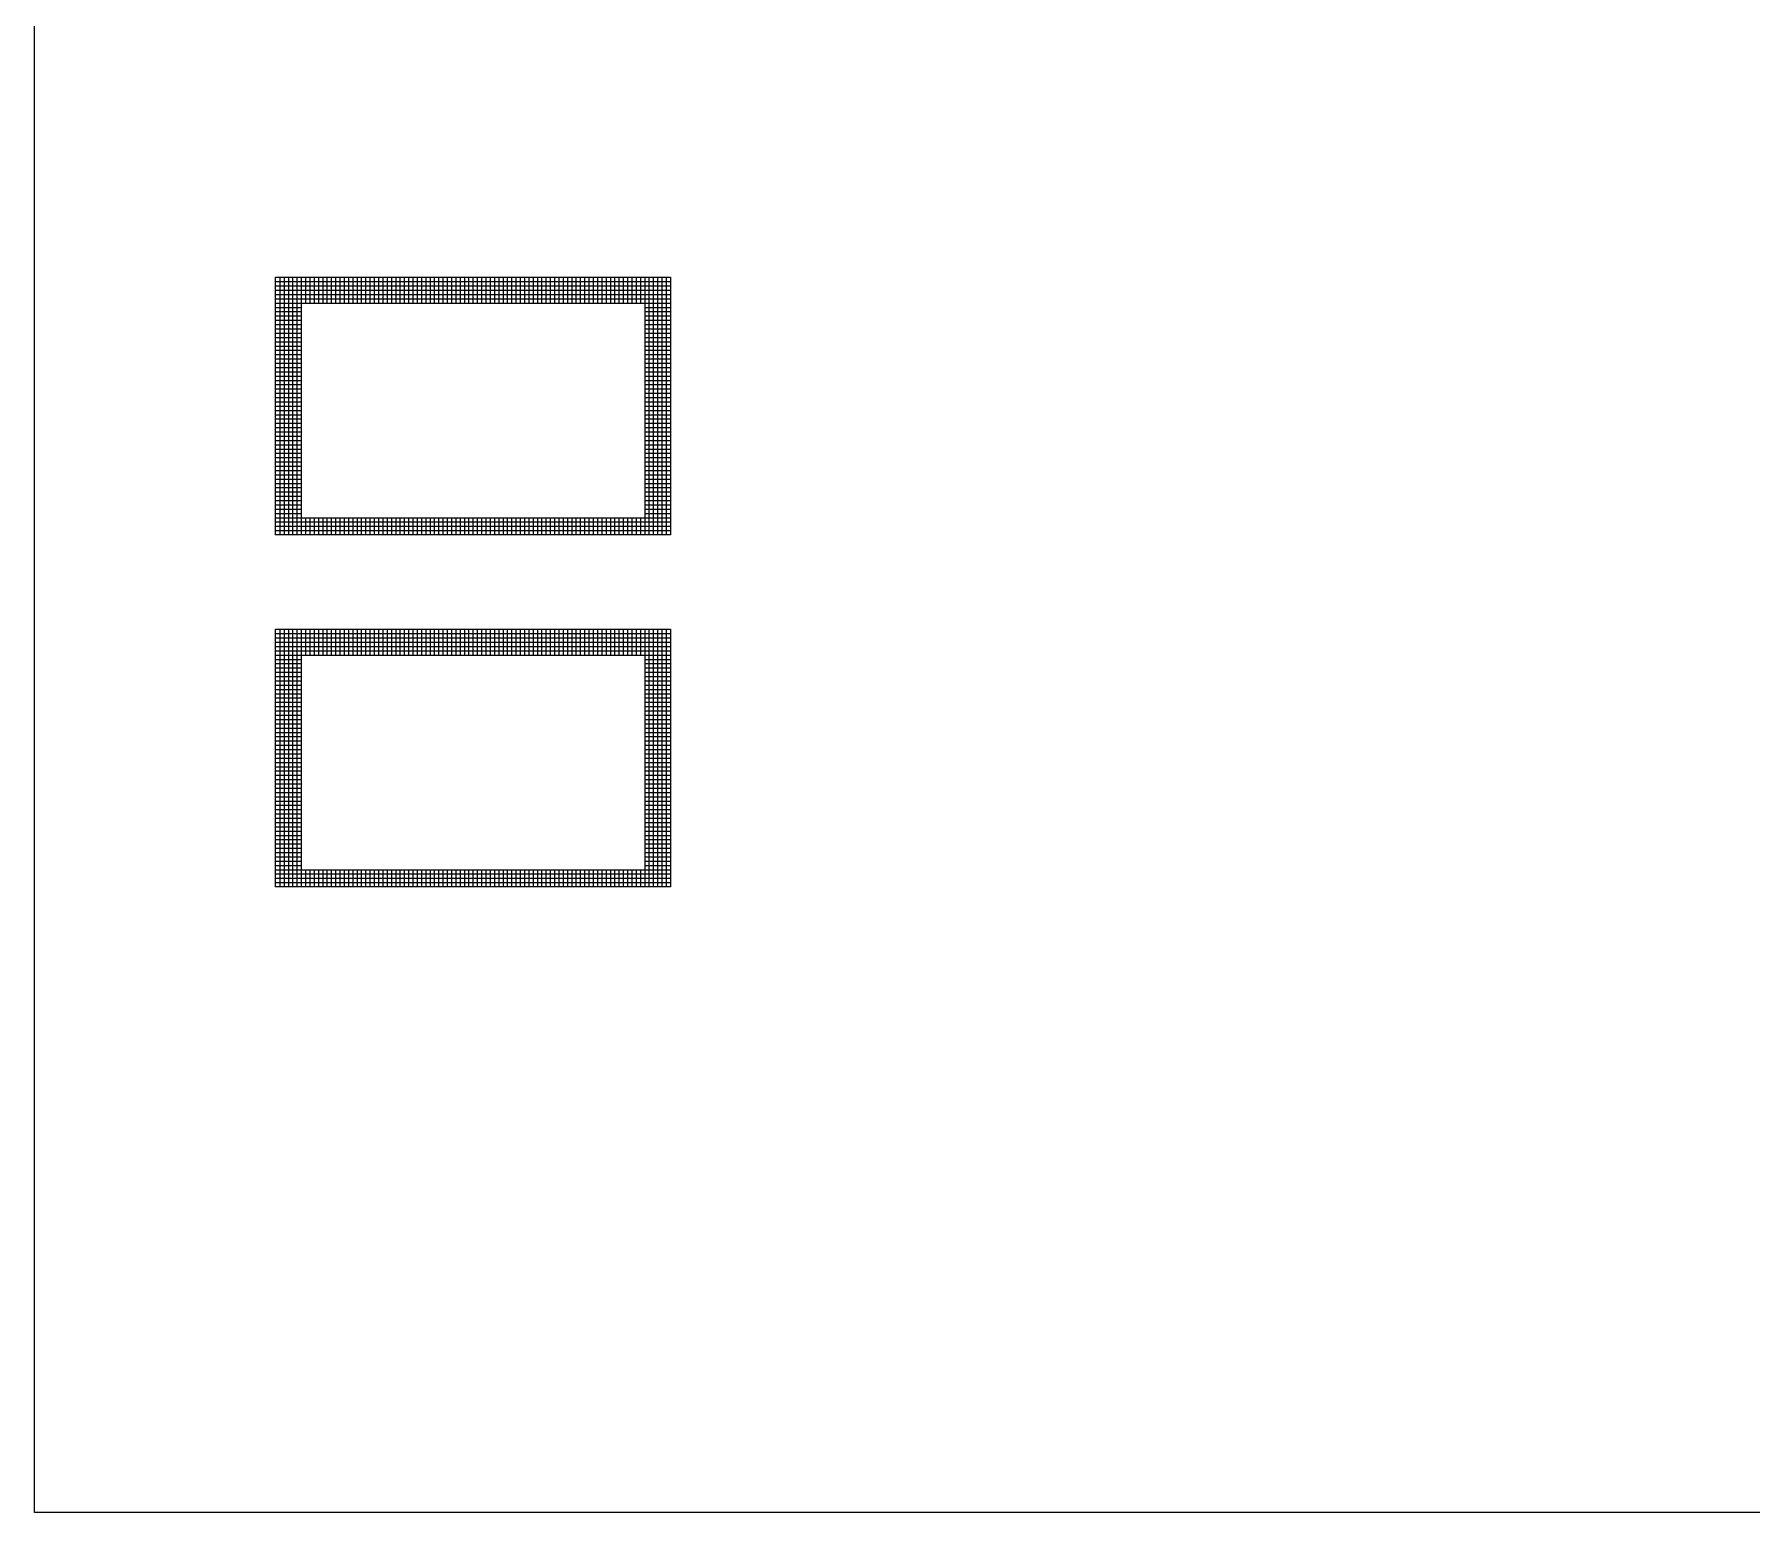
# Model space of a CAD drawing. Header units: millimetres. Extents: x 43.3 to 83.3, y 94.2 to 164.2.
# Drawn here: x 43.29 to 63.29, y 94.21 to 111.43 of the extents above; entities that cross this region are included whole.
import ezdxf

# ---------------------------------------------------------------- set-up
doc = ezdxf.new("R2010")
doc.units = ezdxf.units.MM
doc.layers.add('Adhesion Layer', color=52, linetype='Continuous')

msp = doc.modelspace()

# ---------------------------------------------------------------- linework, layer by layer
at = {"layer": 'Adhesion Layer', "linetype": 'Continuous', "lineweight": 0}
for p, q in [((43.292, 94.211), (43.292, 164.211)), ((83.292, 94.211), (43.292, 94.211))]:
    msp.add_line(p, q, dxfattribs=at)
at = {"layer": 'Adhesion Layer'}
for p, q in [((46.1, 105.6), (46.1, 108.6)), ((46.1, 108.6), (50.7, 108.6)), ((46.1, 108.55), (50.7, 108.55)), ((46.1, 108.5), (50.7, 108.5)), ((46.1, 108.45), (50.7, 108.45)), ((46.15, 108.6), (46.15, 105.6)), ((46.2, 108.6), (46.2, 105.6)), ((46.25, 108.6), (46.25, 105.6)), ((46.3, 108.6), (46.3, 105.6)), ((46.35, 108.6), (46.35, 105.6)), ((46.4, 108.6), (46.4, 105.6)), ((46.45, 108.6), (46.45, 108.3)), ((46.5, 108.6), (46.5, 108.3)), ((46.55, 108.6), (46.55, 108.3)), ((46.6, 108.6), (46.6, 108.3)), ((46.65, 108.6), (46.65, 108.3)), ((46.7, 108.6), (46.7, 108.3)), ((46.75, 108.6), (46.75, 108.3)), ((46.8, 108.6), (46.8, 108.3)), ((46.85, 108.6), (46.85, 108.3)), ((46.9, 108.6), (46.9, 108.3)), ((46.95, 108.6), (46.95, 108.3)), ((47, 108.6), (47, 108.3)), ((47.05, 108.6), (47.05, 108.3)), ((47.1, 108.6), (47.1, 108.3)), ((47.15, 108.6), (47.15, 108.3)), ((47.2, 108.6), (47.2, 108.3)), ((47.25, 108.6), (47.25, 108.3)), ((47.3, 108.6), (47.3, 108.3)), ((47.35, 108.6), (47.35, 108.3)), ((47.4, 108.6), (47.4, 108.3)), ((47.45, 108.6), (47.45, 108.3)), ((47.5, 108.6), (47.5, 108.3)), ((47.55, 108.6), (47.55, 108.3)), ((47.6, 108.6), (47.6, 108.3)), ((47.65, 108.6), (47.65, 108.3)), ((47.7, 108.6), (47.7, 108.3)), ((47.75, 108.6), (47.75, 108.3)), ((47.8, 108.6), (47.8, 108.3)), ((47.85, 108.6), (47.85, 108.3)), ((47.9, 108.6), (47.9, 108.3)), ((47.95, 108.6), (47.95, 108.3)), ((48, 108.6), (48, 108.3)), ((48.05, 108.6), (48.05, 108.3)), ((48.1, 108.6), (48.1, 108.3)), ((48.15, 108.6), (48.15, 108.3)), ((48.2, 108.6), (48.2, 108.3)), ((48.25, 108.6), (48.25, 108.3)), ((48.3, 108.6), (48.3, 108.3)), ((48.35, 108.6), (48.35, 108.3)), ((48.4, 108.6), (48.4, 108.3)), ((48.45, 108.6), (48.45, 108.3)), ((48.5, 108.6), (48.5, 108.3)), ((48.55, 108.6), (48.55, 108.3)), ((48.6, 108.6), (48.6, 108.3)), ((48.65, 108.6), (48.65, 108.3)), ((48.7, 108.6), (48.7, 108.3)), ((48.75, 108.6), (48.75, 108.3)), ((48.8, 108.6), (48.8, 108.3)), ((48.85, 108.6), (48.85, 108.3)), ((48.9, 108.6), (48.9, 108.3)), ((48.95, 108.6), (48.95, 108.3)), ((49, 108.6), (49, 108.3)), ((49.05, 108.6), (49.05, 108.3)), ((49.1, 108.6), (49.1, 108.3)), ((49.15, 108.6), (49.15, 108.3)), ((49.2, 108.6), (49.2, 108.3)), ((49.25, 108.6), (49.25, 108.3)), ((49.3, 108.6), (49.3, 108.3)), ((49.35, 108.6), (49.35, 108.3)), ((49.4, 108.6), (49.4, 108.3)), ((49.45, 108.6), (49.45, 108.3)), ((49.5, 108.6), (49.5, 108.3)), ((49.55, 108.6), (49.55, 108.3)), ((49.6, 108.6), (49.6, 108.3)), ((49.65, 108.6), (49.65, 108.3)), ((49.7, 108.6), (49.7, 108.3)), ((49.75, 108.6), (49.75, 108.3)), ((49.8, 108.6), (49.8, 108.3)), ((49.85, 108.6), (49.85, 108.3)), ((49.9, 108.6), (49.9, 108.3)), ((49.95, 108.6), (49.95, 108.3)), ((50, 108.6), (50, 108.3)), ((50.05, 108.6), (50.05, 108.3)), ((50.1, 108.6), (50.1, 108.3)), ((50.15, 108.6), (50.15, 108.3)), ((50.2, 108.6), (50.2, 108.3)), ((50.25, 108.6), (50.25, 108.3)), ((50.3, 108.6), (50.3, 108.3)), ((50.35, 108.6), (50.35, 108.3)), ((50.4, 108.6), (50.4, 105.6)), ((50.45, 108.6), (50.45, 105.6)), ((50.5, 108.6), (50.5, 105.6)), ((50.55, 108.6), (50.55, 105.6)), ((50.6, 108.6), (50.6, 105.6)), ((50.65, 108.6), (50.65, 105.6)), ((50.7, 108.6), (50.7, 105.6)), ((46.1, 108.4), (50.7, 108.4)), ((46.1, 108.35), (50.7, 108.35)), ((46.1, 108.3), (50.7, 108.3)), ((46.1, 108.25), (46.4, 108.25)), ((50.4, 108.25), (50.7, 108.25)), ((46.1, 108.2), (46.4, 108.2)), ((46.1, 108.15), (46.4, 108.15)), ((46.1, 108.1), (46.4, 108.1)), ((46.1, 108.05), (46.4, 108.05)), ((50.4, 108.2), (50.7, 108.2)), ((50.4, 108.15), (50.7, 108.15)), ((50.4, 108.1), (50.7, 108.1)), ((50.4, 108.05), (50.7, 108.05)), ((46.1, 108), (46.4, 108)), ((46.1, 107.95), (46.4, 107.95)), ((46.1, 107.9), (46.4, 107.9)), ((46.1, 107.85), (46.4, 107.85)), ((50.4, 108), (50.7, 108)), ((50.4, 107.95), (50.7, 107.95)), ((50.4, 107.9), (50.7, 107.9)), ((50.4, 107.85), (50.7, 107.85)), ((46.1, 107.8), (46.4, 107.8)), ((46.1, 107.75), (46.4, 107.75)), ((46.1, 107.7), (46.4, 107.7)), ((46.1, 107.65), (46.4, 107.65)), ((50.4, 107.8), (50.7, 107.8)), ((50.4, 107.75), (50.7, 107.75)), ((50.4, 107.7), (50.7, 107.7)), ((50.4, 107.65), (50.7, 107.65)), ((46.1, 107.6), (46.4, 107.6)), ((46.1, 107.55), (46.4, 107.55)), ((46.1, 107.5), (46.4, 107.5)), ((46.1, 107.45), (46.4, 107.45)), ((50.4, 107.6), (50.7, 107.6)), ((50.4, 107.55), (50.7, 107.55)), ((50.4, 107.5), (50.7, 107.5)), ((50.4, 107.45), (50.7, 107.45)), ((46.1, 107.4), (46.4, 107.4)), ((46.1, 107.35), (46.4, 107.35)), ((46.1, 107.3), (46.4, 107.3)), ((46.1, 107.25), (46.4, 107.25)), ((50.4, 107.4), (50.7, 107.4)), ((50.4, 107.35), (50.7, 107.35)), ((50.4, 107.3), (50.7, 107.3)), ((50.4, 107.25), (50.7, 107.25)), ((46.1, 107.2), (46.4, 107.2)), ((46.1, 107.15), (46.4, 107.15)), ((46.1, 107.1), (46.4, 107.1)), ((46.1, 107.05), (46.4, 107.05)), ((50.4, 107.2), (50.7, 107.2)), ((50.4, 107.15), (50.7, 107.15)), ((50.4, 107.1), (50.7, 107.1)), ((50.4, 107.05), (50.7, 107.05)), ((46.1, 107), (46.4, 107)), ((46.1, 106.95), (46.4, 106.95)), ((46.1, 106.9), (46.4, 106.9)), ((46.1, 106.85), (46.4, 106.85)), ((50.4, 107), (50.7, 107)), ((50.4, 106.95), (50.7, 106.95)), ((50.4, 106.9), (50.7, 106.9)), ((50.4, 106.85), (50.7, 106.85)), ((46.1, 106.8), (46.4, 106.8)), ((46.1, 106.75), (46.4, 106.75)), ((46.1, 106.7), (46.4, 106.7)), ((46.1, 106.65), (46.4, 106.65)), ((50.4, 106.8), (50.7, 106.8)), ((50.4, 106.75), (50.7, 106.75)), ((50.4, 106.7), (50.7, 106.7)), ((50.4, 106.65), (50.7, 106.65)), ((46.1, 106.6), (46.4, 106.6)), ((46.1, 106.55), (46.4, 106.55)), ((46.1, 106.5), (46.4, 106.5)), ((46.1, 106.45), (46.4, 106.45)), ((50.4, 106.6), (50.7, 106.6)), ((50.4, 106.55), (50.7, 106.55)), ((50.4, 106.5), (50.7, 106.5)), ((50.4, 106.45), (50.7, 106.45)), ((46.1, 106.4), (46.4, 106.4)), ((46.1, 106.35), (46.4, 106.35)), ((46.1, 106.3), (46.4, 106.3)), ((46.1, 106.25), (46.4, 106.25)), ((50.4, 106.4), (50.7, 106.4)), ((50.4, 106.35), (50.7, 106.35)), ((50.4, 106.3), (50.7, 106.3)), ((50.4, 106.25), (50.7, 106.25)), ((46.1, 106.2), (46.4, 106.2)), ((46.1, 106.15), (46.4, 106.15)), ((46.1, 106.1), (46.4, 106.1)), ((46.1, 106.05), (46.4, 106.05)), ((50.4, 106.2), (50.7, 106.2)), ((50.4, 106.15), (50.7, 106.15)), ((50.4, 106.1), (50.7, 106.1)), ((50.4, 106.05), (50.7, 106.05)), ((46.1, 106), (46.4, 106)), ((46.1, 105.95), (46.4, 105.95)), ((46.1, 105.9), (46.4, 105.9)), ((46.1, 105.85), (46.4, 105.85)), ((50.4, 106), (50.7, 106)), ((50.4, 105.95), (50.7, 105.95)), ((50.4, 105.9), (50.7, 105.9)), ((50.4, 105.85), (50.7, 105.85)), ((46.1, 105.8), (50.7, 105.8)), ((46.1, 105.75), (50.7, 105.75)), ((46.1, 105.7), (50.7, 105.7)), ((46.1, 105.65), (50.7, 105.65)), ((46.45, 105.8), (46.45, 105.6)), ((46.5, 105.8), (46.5, 105.6)), ((46.55, 105.8), (46.55, 105.6)), ((46.6, 105.8), (46.6, 105.6)), ((46.65, 105.8), (46.65, 105.6)), ((46.7, 105.8), (46.7, 105.6)), ((46.75, 105.8), (46.75, 105.6)), ((46.8, 105.8), (46.8, 105.6)), ((46.85, 105.8), (46.85, 105.6)), ((46.9, 105.8), (46.9, 105.6)), ((46.95, 105.8), (46.95, 105.6)), ((47, 105.8), (47, 105.6)), ((47.05, 105.8), (47.05, 105.6)), ((47.1, 105.8), (47.1, 105.6)), ((47.15, 105.8), (47.15, 105.6)), ((47.2, 105.8), (47.2, 105.6)), ((47.25, 105.8), (47.25, 105.6)), ((47.3, 105.8), (47.3, 105.6)), ((47.35, 105.8), (47.35, 105.6)), ((47.4, 105.8), (47.4, 105.6)), ((47.45, 105.8), (47.45, 105.6)), ((47.5, 105.8), (47.5, 105.6)), ((47.55, 105.8), (47.55, 105.6)), ((47.6, 105.8), (47.6, 105.6)), ((47.65, 105.8), (47.65, 105.6)), ((47.7, 105.8), (47.7, 105.6)), ((47.75, 105.8), (47.75, 105.6)), ((47.8, 105.8), (47.8, 105.6)), ((47.85, 105.8), (47.85, 105.6)), ((47.9, 105.8), (47.9, 105.6)), ((47.95, 105.8), (47.95, 105.6)), ((48, 105.8), (48, 105.6)), ((48.05, 105.8), (48.05, 105.6)), ((48.1, 105.8), (48.1, 105.6)), ((48.15, 105.8), (48.15, 105.6)), ((48.2, 105.8), (48.2, 105.6)), ((48.25, 105.8), (48.25, 105.6)), ((48.3, 105.8), (48.3, 105.6)), ((48.35, 105.8), (48.35, 105.6)), ((48.4, 105.8), (48.4, 105.6)), ((48.45, 105.8), (48.45, 105.6)), ((48.5, 105.8), (48.5, 105.6)), ((48.55, 105.8), (48.55, 105.6)), ((48.6, 105.8), (48.6, 105.6)), ((48.65, 105.8), (48.65, 105.6)), ((48.7, 105.8), (48.7, 105.6)), ((48.75, 105.8), (48.75, 105.6)), ((48.8, 105.8), (48.8, 105.6)), ((48.85, 105.8), (48.85, 105.6)), ((48.9, 105.8), (48.9, 105.6)), ((48.95, 105.8), (48.95, 105.6)), ((49, 105.8), (49, 105.6)), ((49.05, 105.8), (49.05, 105.6)), ((49.1, 105.8), (49.1, 105.6)), ((49.15, 105.8), (49.15, 105.6)), ((49.2, 105.8), (49.2, 105.6)), ((49.25, 105.8), (49.25, 105.6)), ((49.3, 105.8), (49.3, 105.6)), ((49.35, 105.8), (49.35, 105.6)), ((49.4, 105.8), (49.4, 105.6)), ((49.45, 105.8), (49.45, 105.6)), ((49.5, 105.8), (49.5, 105.6)), ((49.55, 105.8), (49.55, 105.6)), ((49.6, 105.8), (49.6, 105.6)), ((49.65, 105.8), (49.65, 105.6)), ((49.7, 105.8), (49.7, 105.6)), ((49.75, 105.8), (49.75, 105.6)), ((49.8, 105.8), (49.8, 105.6)), ((49.85, 105.8), (49.85, 105.6)), ((49.9, 105.8), (49.9, 105.6)), ((49.95, 105.8), (49.95, 105.6)), ((50, 105.8), (50, 105.6)), ((50.05, 105.8), (50.05, 105.6)), ((50.1, 105.8), (50.1, 105.6)), ((50.15, 105.8), (50.15, 105.6)), ((50.2, 105.8), (50.2, 105.6)), ((50.25, 105.8), (50.25, 105.6)), ((50.3, 105.8), (50.3, 105.6)), ((50.35, 105.8), (50.35, 105.6)), ((50.7, 105.6), (46.1, 105.6)), ((46.1, 101.5), (46.1, 104.5)), ((46.1, 104.5), (50.7, 104.5)), ((46.1, 104.45), (50.7, 104.45)), ((46.15, 104.5), (46.15, 101.5)), ((46.2, 104.5), (46.2, 101.5)), ((46.25, 104.5), (46.25, 101.5)), ((46.3, 104.5), (46.3, 101.5)), ((46.35, 104.5), (46.35, 101.5)), ((46.4, 104.5), (46.4, 101.5)), ((46.45, 104.5), (46.45, 104.2)), ((46.5, 104.5), (46.5, 104.2)), ((46.55, 104.5), (46.55, 104.2)), ((46.6, 104.5), (46.6, 104.2)), ((46.65, 104.5), (46.65, 104.2)), ((46.7, 104.5), (46.7, 104.2)), ((46.75, 104.5), (46.75, 104.2)), ((46.8, 104.5), (46.8, 104.2)), ((46.85, 104.5), (46.85, 104.2)), ((46.9, 104.5), (46.9, 104.2)), ((46.95, 104.5), (46.95, 104.2)), ((47, 104.5), (47, 104.2)), ((47.05, 104.5), (47.05, 104.2)), ((47.1, 104.5), (47.1, 104.2)), ((47.15, 104.5), (47.15, 104.2)), ((47.2, 104.5), (47.2, 104.2)), ((47.25, 104.5), (47.25, 104.2)), ((47.3, 104.5), (47.3, 104.2)), ((47.35, 104.5), (47.35, 104.2)), ((47.4, 104.5), (47.4, 104.2)), ((47.45, 104.5), (47.45, 104.2)), ((47.5, 104.5), (47.5, 104.2)), ((47.55, 104.5), (47.55, 104.2)), ((47.6, 104.5), (47.6, 104.2)), ((47.65, 104.5), (47.65, 104.2)), ((47.7, 104.5), (47.7, 104.2)), ((47.75, 104.5), (47.75, 104.2)), ((47.8, 104.5), (47.8, 104.2)), ((47.85, 104.5), (47.85, 104.2)), ((47.9, 104.5), (47.9, 104.2)), ((47.95, 104.5), (47.95, 104.2)), ((48, 104.5), (48, 104.2)), ((48.05, 104.5), (48.05, 104.2)), ((48.1, 104.5), (48.1, 104.2)), ((48.15, 104.5), (48.15, 104.2)), ((48.2, 104.5), (48.2, 104.2)), ((48.25, 104.5), (48.25, 104.2)), ((48.3, 104.5), (48.3, 104.2)), ((48.35, 104.5), (48.35, 104.2)), ((48.4, 104.5), (48.4, 104.2)), ((48.45, 104.5), (48.45, 104.2)), ((48.5, 104.5), (48.5, 104.2)), ((48.55, 104.5), (48.55, 104.2)), ((48.6, 104.5), (48.6, 104.2)), ((48.65, 104.5), (48.65, 104.2)), ((48.7, 104.5), (48.7, 104.2)), ((48.75, 104.5), (48.75, 104.2)), ((48.8, 104.5), (48.8, 104.2)), ((48.85, 104.5), (48.85, 104.2)), ((48.9, 104.5), (48.9, 104.2)), ((48.95, 104.5), (48.95, 104.2)), ((49, 104.5), (49, 104.2)), ((49.05, 104.5), (49.05, 104.2)), ((49.1, 104.5), (49.1, 104.2)), ((49.15, 104.5), (49.15, 104.2)), ((49.2, 104.5), (49.2, 104.2)), ((49.25, 104.5), (49.25, 104.2)), ((49.3, 104.5), (49.3, 104.2)), ((49.35, 104.5), (49.35, 104.2)), ((49.4, 104.5), (49.4, 104.2)), ((49.45, 104.5), (49.45, 104.2)), ((49.5, 104.5), (49.5, 104.2)), ((49.55, 104.5), (49.55, 104.2)), ((49.6, 104.5), (49.6, 104.2)), ((49.65, 104.5), (49.65, 104.2)), ((49.7, 104.5), (49.7, 104.2)), ((49.75, 104.5), (49.75, 104.2)), ((49.8, 104.5), (49.8, 104.2)), ((49.85, 104.5), (49.85, 104.2)), ((49.9, 104.5), (49.9, 104.2)), ((49.95, 104.5), (49.95, 104.2)), ((50, 104.5), (50, 104.2)), ((50.05, 104.5), (50.05, 104.2)), ((50.1, 104.5), (50.1, 104.2)), ((50.15, 104.5), (50.15, 104.2)), ((50.2, 104.5), (50.2, 104.2)), ((50.25, 104.5), (50.25, 104.2)), ((50.3, 104.5), (50.3, 104.2)), ((50.35, 104.5), (50.35, 104.2)), ((50.4, 104.5), (50.4, 101.5)), ((50.45, 104.5), (50.45, 101.5)), ((50.5, 104.5), (50.5, 101.5)), ((50.55, 104.5), (50.55, 101.5)), ((50.6, 104.5), (50.6, 101.5)), ((50.65, 104.5), (50.65, 101.5)), ((50.7, 104.5), (50.7, 101.5)), ((46.1, 104.4), (50.7, 104.4)), ((46.1, 104.35), (50.7, 104.35)), ((46.1, 104.3), (50.7, 104.3)), ((46.1, 104.25), (50.7, 104.25)), ((46.1, 104.2), (50.7, 104.2)), ((46.1, 104.15), (46.4, 104.15)), ((46.1, 104.1), (46.4, 104.1)), ((46.1, 104.05), (46.4, 104.05)), ((50.4, 104.15), (50.7, 104.15)), ((50.4, 104.1), (50.7, 104.1)), ((50.4, 104.05), (50.7, 104.05)), ((46.1, 104), (46.4, 104)), ((46.1, 103.95), (46.4, 103.95)), ((46.1, 103.9), (46.4, 103.9)), ((46.1, 103.85), (46.4, 103.85)), ((50.4, 104), (50.7, 104)), ((50.4, 103.95), (50.7, 103.95)), ((50.4, 103.9), (50.7, 103.9)), ((50.4, 103.85), (50.7, 103.85)), ((46.1, 103.8), (46.4, 103.8)), ((46.1, 103.75), (46.4, 103.75)), ((46.1, 103.7), (46.4, 103.7)), ((46.1, 103.65), (46.4, 103.65)), ((50.4, 103.8), (50.7, 103.8)), ((50.4, 103.75), (50.7, 103.75)), ((50.4, 103.7), (50.7, 103.7)), ((50.4, 103.65), (50.7, 103.65)), ((46.1, 103.6), (46.4, 103.6)), ((46.1, 103.55), (46.4, 103.55)), ((46.1, 103.5), (46.4, 103.5)), ((46.1, 103.45), (46.4, 103.45)), ((50.4, 103.6), (50.7, 103.6)), ((50.4, 103.55), (50.7, 103.55)), ((50.4, 103.5), (50.7, 103.5)), ((50.4, 103.45), (50.7, 103.45)), ((46.1, 103.4), (46.4, 103.4)), ((46.1, 103.35), (46.4, 103.35)), ((46.1, 103.3), (46.4, 103.3)), ((46.1, 103.25), (46.4, 103.25)), ((50.4, 103.4), (50.7, 103.4)), ((50.4, 103.35), (50.7, 103.35)), ((50.4, 103.3), (50.7, 103.3)), ((50.4, 103.25), (50.7, 103.25)), ((46.1, 103.2), (46.4, 103.2)), ((46.1, 103.15), (46.4, 103.15)), ((46.1, 103.1), (46.4, 103.1)), ((46.1, 103.05), (46.4, 103.05)), ((50.4, 103.2), (50.7, 103.2)), ((50.4, 103.15), (50.7, 103.15)), ((50.4, 103.1), (50.7, 103.1)), ((50.4, 103.05), (50.7, 103.05)), ((46.1, 103), (46.4, 103)), ((46.1, 102.95), (46.4, 102.95)), ((46.1, 102.9), (46.4, 102.9)), ((46.1, 102.85), (46.4, 102.85)), ((50.4, 103), (50.7, 103)), ((50.4, 102.95), (50.7, 102.95)), ((50.4, 102.9), (50.7, 102.9)), ((50.4, 102.85), (50.7, 102.85)), ((46.1, 102.8), (46.4, 102.8)), ((46.1, 102.75), (46.4, 102.75)), ((46.1, 102.7), (46.4, 102.7)), ((46.1, 102.65), (46.4, 102.65)), ((50.4, 102.8), (50.7, 102.8)), ((50.4, 102.75), (50.7, 102.75)), ((50.4, 102.7), (50.7, 102.7)), ((50.4, 102.65), (50.7, 102.65)), ((46.1, 102.6), (46.4, 102.6)), ((46.1, 102.55), (46.4, 102.55)), ((46.1, 102.5), (46.4, 102.5)), ((46.1, 102.45), (46.4, 102.45)), ((50.4, 102.6), (50.7, 102.6)), ((50.4, 102.55), (50.7, 102.55)), ((50.4, 102.5), (50.7, 102.5)), ((50.4, 102.45), (50.7, 102.45)), ((46.1, 102.4), (46.4, 102.4)), ((46.1, 102.35), (46.4, 102.35)), ((46.1, 102.3), (46.4, 102.3)), ((46.1, 102.25), (46.4, 102.25)), ((50.4, 102.4), (50.7, 102.4)), ((50.4, 102.35), (50.7, 102.35)), ((50.4, 102.3), (50.7, 102.3)), ((50.4, 102.25), (50.7, 102.25)), ((46.1, 102.2), (46.4, 102.2)), ((46.1, 102.15), (46.4, 102.15)), ((46.1, 102.1), (46.4, 102.1)), ((46.1, 102.05), (46.4, 102.05)), ((50.4, 102.2), (50.7, 102.2)), ((50.4, 102.15), (50.7, 102.15)), ((50.4, 102.1), (50.7, 102.1)), ((50.4, 102.05), (50.7, 102.05)), ((46.1, 102), (46.4, 102)), ((46.1, 101.95), (46.4, 101.95)), ((46.1, 101.9), (46.4, 101.9)), ((46.1, 101.85), (46.4, 101.85)), ((50.4, 102), (50.7, 102)), ((50.4, 101.95), (50.7, 101.95)), ((50.4, 101.9), (50.7, 101.9)), ((50.4, 101.85), (50.7, 101.85)), ((46.1, 101.8), (46.4, 101.8)), ((46.1, 101.75), (46.4, 101.75)), ((46.1, 101.7), (50.7, 101.7)), ((46.1, 101.65), (50.7, 101.65)), ((46.45, 101.7), (46.45, 101.5)), ((46.5, 101.7), (46.5, 101.5)), ((46.55, 101.7), (46.55, 101.5)), ((46.6, 101.7), (46.6, 101.5)), ((46.65, 101.7), (46.65, 101.5)), ((46.7, 101.7), (46.7, 101.5)), ((46.75, 101.7), (46.75, 101.5)), ((46.8, 101.7), (46.8, 101.5)), ((46.85, 101.7), (46.85, 101.5)), ((46.9, 101.7), (46.9, 101.5)), ((46.95, 101.7), (46.95, 101.5)), ((47, 101.7), (47, 101.5)), ((47.05, 101.7), (47.05, 101.5)), ((47.1, 101.7), (47.1, 101.5)), ((47.15, 101.7), (47.15, 101.5)), ((47.2, 101.7), (47.2, 101.5)), ((47.25, 101.7), (47.25, 101.5)), ((47.3, 101.7), (47.3, 101.5)), ((47.35, 101.7), (47.35, 101.5)), ((47.4, 101.7), (47.4, 101.5)), ((47.45, 101.7), (47.45, 101.5)), ((47.5, 101.7), (47.5, 101.5)), ((47.55, 101.7), (47.55, 101.5)), ((47.6, 101.7), (47.6, 101.5)), ((47.65, 101.7), (47.65, 101.5)), ((47.7, 101.7), (47.7, 101.5)), ((47.75, 101.7), (47.75, 101.5)), ((47.8, 101.7), (47.8, 101.5)), ((47.85, 101.7), (47.85, 101.5)), ((47.9, 101.7), (47.9, 101.5)), ((47.95, 101.7), (47.95, 101.5)), ((48, 101.7), (48, 101.5)), ((48.05, 101.7), (48.05, 101.5)), ((48.1, 101.7), (48.1, 101.5)), ((48.15, 101.7), (48.15, 101.5)), ((48.2, 101.7), (48.2, 101.5)), ((48.25, 101.7), (48.25, 101.5)), ((48.3, 101.7), (48.3, 101.5)), ((48.35, 101.7), (48.35, 101.5)), ((48.4, 101.7), (48.4, 101.5)), ((48.45, 101.7), (48.45, 101.5)), ((48.5, 101.7), (48.5, 101.5)), ((48.55, 101.7), (48.55, 101.5)), ((48.6, 101.7), (48.6, 101.5)), ((48.65, 101.7), (48.65, 101.5)), ((48.7, 101.7), (48.7, 101.5)), ((48.75, 101.7), (48.75, 101.5)), ((48.8, 101.7), (48.8, 101.5)), ((48.85, 101.7), (48.85, 101.5)), ((48.9, 101.7), (48.9, 101.5)), ((48.95, 101.7), (48.95, 101.5)), ((49, 101.7), (49, 101.5)), ((49.05, 101.7), (49.05, 101.5)), ((49.1, 101.7), (49.1, 101.5)), ((49.15, 101.7), (49.15, 101.5)), ((49.2, 101.7), (49.2, 101.5)), ((49.25, 101.7), (49.25, 101.5)), ((49.3, 101.7), (49.3, 101.5)), ((49.35, 101.7), (49.35, 101.5)), ((49.4, 101.7), (49.4, 101.5)), ((49.45, 101.7), (49.45, 101.5)), ((49.5, 101.7), (49.5, 101.5)), ((49.55, 101.7), (49.55, 101.5)), ((49.6, 101.7), (49.6, 101.5)), ((49.65, 101.7), (49.65, 101.5)), ((49.7, 101.7), (49.7, 101.5)), ((49.75, 101.7), (49.75, 101.5)), ((49.8, 101.7), (49.8, 101.5)), ((49.85, 101.7), (49.85, 101.5)), ((49.9, 101.7), (49.9, 101.5)), ((49.95, 101.7), (49.95, 101.5)), ((50, 101.7), (50, 101.5)), ((50.05, 101.7), (50.05, 101.5)), ((50.1, 101.7), (50.1, 101.5)), ((50.15, 101.7), (50.15, 101.5)), ((50.2, 101.7), (50.2, 101.5)), ((50.25, 101.7), (50.25, 101.5)), ((50.3, 101.7), (50.3, 101.5)), ((50.35, 101.7), (50.35, 101.5)), ((50.4, 101.8), (50.7, 101.8)), ((50.4, 101.75), (50.7, 101.75)), ((46.1, 101.6), (50.7, 101.6)), ((46.1, 101.55), (50.7, 101.55)), ((50.7, 101.5), (46.1, 101.5))]:
    msp.add_line(p, q, dxfattribs=at)

doc.saveas('drawing.dxf')
